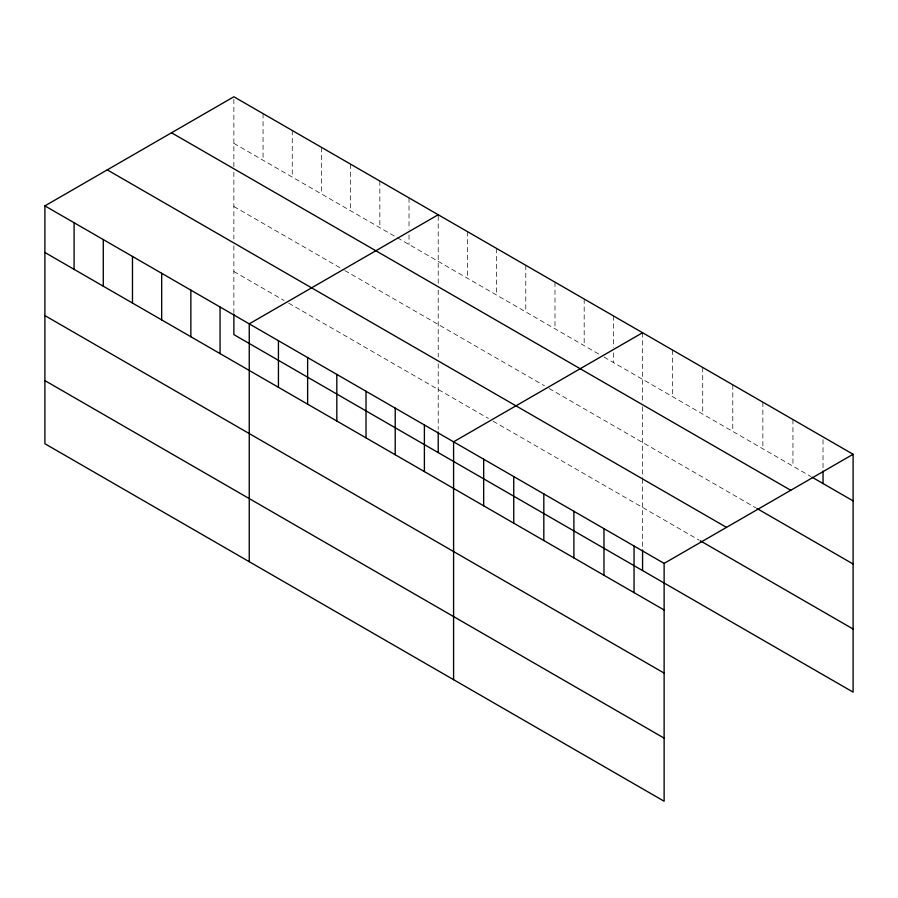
<?xml version="1.0" encoding="UTF-8"?>
<svg xmlns="http://www.w3.org/2000/svg" width="898" height="898" viewBox="0 0 898 898"><rect width="100%" height="100%" fill="white"/><g stroke="black" fill="none" stroke-linecap="round" stroke-linejoin="round"><path stroke-width="0.67" stroke-dasharray="4.49 3.37" d="M233.873 172.192L233.873 239.003M233.873 166.702L233.873 96.771M438.213 283.308L438.213 214.745M233.873 143.377L396.175 237.094M397.343 237.768L599.359 354.396M604.028 357.09L810.995 476.58M233.873 206.495L343.631 269.86M344.798 270.534L544.48 385.814M549.149 388.508L755.656 507.74M233.873 271.51L284.082 300.504M288.752 303.198L488.422 418.479M493.103 421.173L699.104 540.113M823.028 439.661L823.028 469.811M792.945 419.546L792.945 466.163M762.873 402.181L762.873 448.798M732.79 384.827L732.79 431.433M702.719 367.462L702.719 414.068M672.636 350.097L672.636 396.703M642.564 332.731L642.564 401.283M642.564 406.772L642.564 477.669M642.564 479.016L642.564 548.622M613.368 315.871L613.368 347.403M613.368 352.892L613.368 362.478M584.183 299.023L584.183 345.629M554.986 282.163L554.986 328.78M525.79 265.314L525.79 311.92M496.605 248.454L496.605 295.072M467.409 231.605L467.409 278.212M438.213 290.166L438.213 356.977M438.213 363.746L438.213 429.278M409.028 197.897L409.028 229.428M409.028 234.906L409.028 244.503M379.832 181.037L379.832 227.654M350.635 164.188L350.635 210.794M321.45 147.328L321.45 193.946M292.254 130.479L292.254 177.086M263.058 113.631L263.058 160.237M233.873 245.771L233.873 312.672"/><path stroke-width="1.35" d="M44.9 205.878L664.127 563.383L664.127 801.229L44.9 443.724L44.9 205.878L233.873 96.771L853.1 454.276L853.1 692.122L233.873 334.617L233.873 314.042M438.213 214.745L249.251 323.852L249.251 561.699M642.564 332.731L453.591 441.827L453.591 679.674M664.127 563.383L853.1 454.276M812.196 477.276L853.1 500.893M171.507 132.769L790.745 490.286M756.857 508.436L853.1 564M107.255 169.868L726.493 527.373M700.305 540.809L853.1 629.015M44.9 252.484L664.127 609.989M44.9 315.591L664.127 673.096M44.9 380.606L664.127 738.122M823.028 471.192L823.028 483.528M642.564 549.991L642.564 570.578M634.055 546.018L634.055 592.624M603.972 528.653L603.972 575.259M573.901 511.288L573.901 557.894M543.818 493.922L543.818 540.529M513.746 476.557L513.746 523.164M483.663 459.192L483.663 505.799M438.213 432.017L438.213 452.592M424.395 424.979L424.395 471.585M395.21 408.119L395.21 454.736M366.014 391.27L366.014 437.876M336.817 374.41L336.817 421.027M307.632 357.561L307.632 404.167M278.436 340.701L278.436 387.319M220.055 306.993L220.055 353.61M190.859 290.144L190.859 336.75M161.674 273.284L161.674 319.901M132.477 256.435L132.477 303.041M103.281 239.575L103.281 286.193M74.096 222.726L74.096 269.333"/></g></svg>
